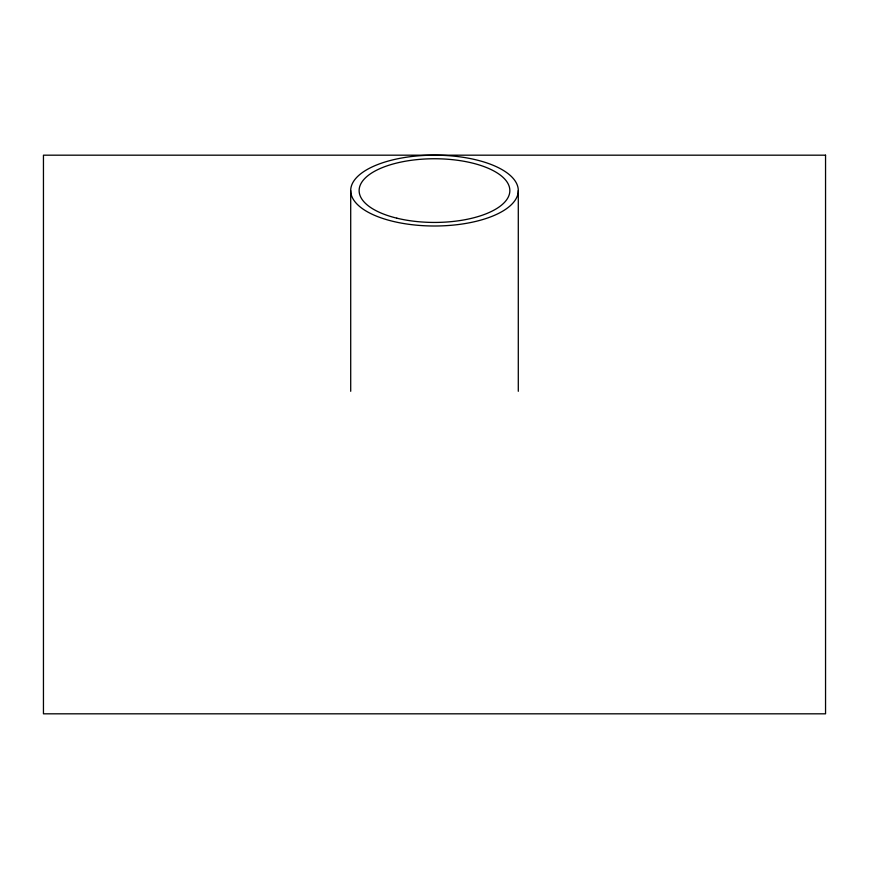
<?xml version="1.0" encoding="UTF-8"?>
<svg xmlns="http://www.w3.org/2000/svg" width="869" height="869" viewBox="0 0 869 869"><rect width="100%" height="100%" fill="white"/><g stroke="black" fill="none" stroke-linecap="round" stroke-linejoin="round"><path stroke-width="1.3" d="M518.293 190.593A83.793 35.412 0 0 1 392.603 221.258A83.793 35.412 0 0 1 392.603 159.918A83.793 35.412 0 0 1 518.293 190.593L518.293 391.3M350.707 190.593L350.707 391.3M825.55 155.182L43.45 155.182L43.45 713.818L825.55 713.818L825.55 155.182M396.829 218.173A75.342 31.838 0 0 0 509.842 190.593A75.342 31.838 0 0 0 396.829 163.014A75.342 31.838 0 0 0 396.829 218.173"/></g></svg>
